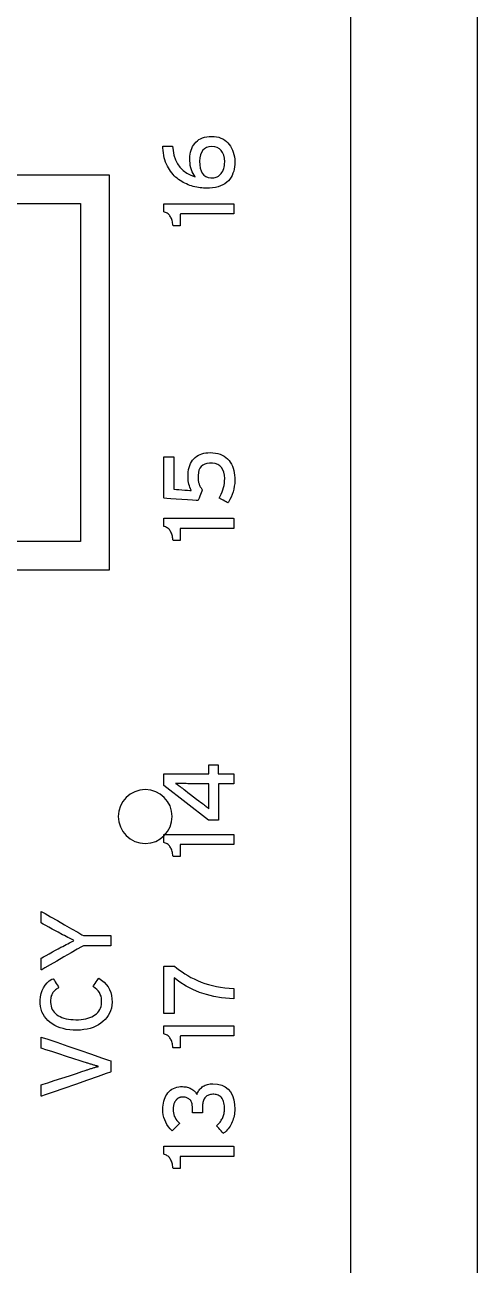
# Model space of a CAD drawing. Extents: x 1 to 47.7, y 0.2 to 33.3.
# Drawn here: x 36.107 to 36.737, y 9.124 to 10.849 of the extents above; entities that cross this region are included whole.
import ezdxf

# ---------------------------------------------------------------- set-up
doc = ezdxf.new("R2010")
doc.units = 0
doc.header["$MEASUREMENT"] = 0
for name, color, linetype in [('1_1__SCREW_TERMINAL_BLOCK_', 7, 'CONTINUOUS'), ('1_2__CONNECTORIZED_RELAY__', 7, 'CONTINUOUS'), ('4_0_____DWG', 7, 'CONTINUOUS')]:
    doc.layers.add(name, color=color, linetype=linetype)

msp = doc.modelspace()

# ---------------------------------------------------------------- linework, layer by layer
at = {"layer": '1_1__SCREW_TERMINAL_BLOCK_'}
for points in [[(36.367, 10.6936), (36.3706, 10.6935), (36.3739, 10.693), (36.3771, 10.6923), (36.38, 10.6913), (36.3827, 10.69), (36.3853, 10.6885), (36.3876, 10.6867), (36.3897, 10.6846), (36.3917, 10.6823), (36.3934, 10.6798), (36.3949, 10.6772), (36.3962, 10.6744), (36.3973, 10.6715), (36.3982, 10.6684), (36.3988, 10.6651), (36.3992, 10.6617), (36.3994, 10.6582), (36.3994, 10.6547), (36.3991, 10.6514), (36.3986, 10.6482), (36.3978, 10.6451), (36.3968, 10.6422), (36.3956, 10.6394), (36.3941, 10.6368), (36.3923, 10.6343), (36.3904, 10.6319), (36.3881, 10.6297), (36.3856, 10.6277), (36.3828, 10.626), (36.3796, 10.6246), (36.3762, 10.6234), (36.3725, 10.6225), (36.3685, 10.6219), (36.3641, 10.6215), (36.3601, 10.6214), (36.3579, 10.6215), (36.3556, 10.6216), (36.3533, 10.6218), (36.351, 10.6221), (36.3486, 10.6225), (36.3463, 10.6229), (36.3439, 10.6235), (36.3415, 10.6241), (36.3391, 10.6248), (36.3367, 10.6255), (36.3344, 10.6264), (36.3321, 10.6274), (36.3298, 10.6285), (36.3276, 10.6296), (36.3254, 10.6309), (36.3232, 10.6322), (36.3211, 10.6337), (36.319, 10.6353), (36.317, 10.637), (36.3151, 10.6389), (36.3133, 10.6408), (36.3115, 10.6429), (36.3099, 10.6451), (36.3083, 10.6474), (36.3068, 10.6498), (36.3054, 10.6523), (36.3041, 10.655), (36.303, 10.6578), (36.302, 10.6608), (36.3012, 10.6639), (36.3005, 10.6671), (36.2999, 10.6705), (36.2995, 10.6741), (36.2992, 10.6778), (36.2992, 10.6798), (36.3001, 10.6798), (36.3018, 10.6798), (36.3039, 10.6798), (36.3062, 10.6798), (36.3085, 10.6798), (36.3106, 10.6798), (36.3121, 10.6798), (36.3128, 10.6798), (36.3133, 10.6741), (36.3145, 10.6673), (36.3166, 10.6612), (36.3194, 10.6556), (36.323, 10.6507), (36.3273, 10.6463), (36.3324, 10.6426), (36.3383, 10.6395), (36.3443, 10.6374), (36.3427, 10.6395), (36.3412, 10.6418), (36.3399, 10.6443), (36.3389, 10.647), (36.338, 10.6499), (36.3374, 10.653), (36.337, 10.6563), (36.3367, 10.6598), (36.3367, 10.6632), (36.3369, 10.6662), (36.3372, 10.669), (36.3378, 10.6718), (36.3385, 10.6744), (36.3395, 10.6769), (36.3406, 10.6793), (36.342, 10.6816), (36.3435, 10.6837), (36.3453, 10.6857), (36.3472, 10.6875), (36.3494, 10.6891), (36.3518, 10.6904), (36.3544, 10.6915), (36.3573, 10.6924), (36.3603, 10.6931), (36.3636, 10.6935)], [(36.3673, 10.6794), (36.3634, 10.679), (36.36, 10.678), (36.3571, 10.6764), (36.3548, 10.6742), (36.3529, 10.6713), (36.3515, 10.6679), (36.3507, 10.6638), (36.3504, 10.659), (36.3505, 10.654), (36.3512, 10.6495), (36.3524, 10.6456), (36.3541, 10.6424), (36.3562, 10.6398), (36.3589, 10.6379), (36.3622, 10.6366), (36.3659, 10.6359), (36.3686, 10.6358), (36.3703, 10.636), (36.3719, 10.6363), (36.3735, 10.6369), (36.375, 10.6375), (36.3765, 10.6384), (36.3778, 10.6394), (36.3791, 10.6405), (36.3804, 10.6419), (36.3815, 10.6433), (36.3825, 10.645), (36.3834, 10.6467), (36.3841, 10.6487), (36.3846, 10.6507), (36.385, 10.6529), (36.3852, 10.6553), (36.3853, 10.6584), (36.3849, 10.6633), (36.3839, 10.6675), (36.3824, 10.6711), (36.3804, 10.6741), (36.3779, 10.6764), (36.3749, 10.678), (36.3714, 10.679)], [(36.3979, 10.5858), (36.395, 10.5858), (36.3874, 10.5858), (36.3766, 10.5858), (36.3639, 10.5858), (36.3508, 10.5858), (36.3389, 10.5858), (36.3295, 10.5858), (36.3241, 10.5858), (36.3233, 10.5856), (36.3233, 10.5844), (36.3233, 10.5823), (36.3233, 10.5797), (36.3233, 10.5767), (36.3233, 10.5739), (36.3233, 10.5715), (36.3233, 10.5698), (36.3233, 10.5691), (36.3229, 10.5691), (36.3219, 10.5691), (36.3205, 10.5691), (36.3187, 10.5691), (36.317, 10.5691), (36.3154, 10.5691), (36.3141, 10.5691), (36.3134, 10.5691), (36.3132, 10.57), (36.313, 10.5717), (36.3128, 10.5733), (36.3124, 10.5749), (36.312, 10.5764), (36.3116, 10.5779), (36.3111, 10.5793), (36.3105, 10.5806), (36.3098, 10.5819), (36.3091, 10.5831), (36.3083, 10.5841), (36.3074, 10.5851), (36.3064, 10.586), (36.3053, 10.5867), (36.3041, 10.5874), (36.3028, 10.5879), (36.3014, 10.5883), (36.3007, 10.5886), (36.3007, 10.5895), (36.3007, 10.5909), (36.3007, 10.5927), (36.3007, 10.5947), (36.3007, 10.5967), (36.3007, 10.5983), (36.3007, 10.5995), (36.3007, 10.5999), (36.3044, 10.5999), (36.3143, 10.5999), (36.3284, 10.5999), (36.345, 10.5999), (36.362, 10.5999), (36.3776, 10.5999), (36.3898, 10.5999), (36.3969, 10.5999), (36.3979, 10.5998), (36.3979, 10.5988), (36.3979, 10.597), (36.3979, 10.5947), (36.3979, 10.5922), (36.3979, 10.5898), (36.3979, 10.5878), (36.3979, 10.5864)], [(36.3649, 10.2537), (36.3688, 10.2536), (36.3724, 10.2532), (36.3758, 10.2525), (36.379, 10.2515), (36.382, 10.2503), (36.3847, 10.2489), (36.3871, 10.2471), (36.3894, 10.2451), (36.3914, 10.2429), (36.3931, 10.2405), (36.3947, 10.2379), (36.396, 10.2351), (36.3971, 10.2322), (36.398, 10.229), (36.3987, 10.2258), (36.3991, 10.2223), (36.3994, 10.2187), (36.3994, 10.2148), (36.3992, 10.2108), (36.3987, 10.2069), (36.3979, 10.2031), (36.397, 10.1993), (36.3957, 10.1956), (36.3942, 10.192), (36.3925, 10.1884), (36.3905, 10.1849), (36.3896, 10.1839), (36.3887, 10.1844), (36.3872, 10.1853), (36.3853, 10.1864), (36.3832, 10.1875), (36.3812, 10.1887), (36.3795, 10.1896), (36.3783, 10.1903), (36.3778, 10.1906), (36.3792, 10.1933), (36.3806, 10.1962), (36.3819, 10.1992), (36.3829, 10.2021), (36.3838, 10.2052), (36.3844, 10.2082), (36.3849, 10.2112), (36.3852, 10.2143), (36.3853, 10.2176), (36.3849, 10.2223), (36.3841, 10.2264), (36.3827, 10.23), (36.3808, 10.233), (36.3785, 10.2354), (36.3756, 10.2372), (36.3722, 10.2385), (36.3684, 10.2392), (36.3642, 10.2393), (36.3606, 10.2388), (36.3575, 10.2379), (36.3548, 10.2364), (36.3526, 10.2345), (36.3508, 10.2321), (36.3495, 10.2293), (36.3486, 10.2259), (36.3482, 10.2221), (36.3482, 10.2195), (36.3482, 10.2183), (36.3483, 10.217), (36.3484, 10.2158), (36.3485, 10.2146), (36.3487, 10.2134), (36.349, 10.2123), (36.3492, 10.2113), (36.3496, 10.2102), (36.3499, 10.2093), (36.3504, 10.2083), (36.3508, 10.2073), (36.3513, 10.2064), (36.3518, 10.2055), (36.3524, 10.2046), (36.353, 10.2037), (36.3536, 10.2029), (36.3543, 10.2021), (36.354, 10.2015), (36.3535, 10.2001), (36.3526, 10.198), (36.3516, 10.1955), (36.3506, 10.193), (36.3496, 10.1906), (36.3488, 10.1886), (36.3483, 10.1874), (36.3481, 10.187), (36.3456, 10.1872), (36.3406, 10.1875), (36.3337, 10.188), (36.3258, 10.1885), (36.3177, 10.1891), (36.3104, 10.1896), (36.3046, 10.19), (36.3012, 10.1902), (36.3007, 10.1907), (36.3007, 10.1944), (36.3007, 10.2012), (36.3007, 10.21), (36.3007, 10.2197), (36.3007, 10.2294), (36.3007, 10.238), (36.3007, 10.2445), (36.3007, 10.2479), (36.3009, 10.2481), (36.302, 10.2481), (36.3037, 10.2481), (36.3059, 10.2481), (36.3082, 10.2481), (36.3105, 10.2481), (36.3125, 10.2481), (36.3139, 10.2481), (36.3145, 10.2481), (36.3145, 10.2468), (36.3145, 10.2427), (36.3145, 10.2366), (36.3145, 10.2293), (36.3145, 10.2216), (36.3145, 10.2143), (36.3145, 10.2082), (36.3145, 10.2042), (36.3145, 10.2029), (36.3156, 10.2028), (36.3181, 10.2026), (36.3216, 10.2023), (36.3257, 10.202), (36.3299, 10.2017), (36.3337, 10.2014), (36.3369, 10.2012), (36.3388, 10.201), (36.3388, 10.2016), (36.3378, 10.2035), (36.3369, 10.2055), (36.3362, 10.2076), (36.3355, 10.2098), (36.335, 10.2122), (36.3346, 10.2147), (36.3343, 10.2173), (36.3342, 10.2201), (36.3342, 10.2234), (36.3345, 10.2268), (36.335, 10.2301), (36.3357, 10.2332), (36.3366, 10.236), (36.3377, 10.2387), (36.339, 10.2411), (36.3406, 10.2433), (36.3424, 10.2453), (36.3443, 10.2471), (36.3464, 10.2486), (36.3487, 10.25), (36.351, 10.2511), (36.3535, 10.2521), (36.3562, 10.2528), (36.3589, 10.2533), (36.3618, 10.2536)], [(36.3979, 10.1483), (36.395, 10.1483), (36.3874, 10.1483), (36.3766, 10.1483), (36.3639, 10.1483), (36.3508, 10.1483), (36.3389, 10.1483), (36.3295, 10.1483), (36.3241, 10.1483), (36.3233, 10.1481), (36.3233, 10.1469), (36.3233, 10.1448), (36.3233, 10.1421), (36.3233, 10.1392), (36.3233, 10.1364), (36.3233, 10.1339), (36.3233, 10.1322), (36.3233, 10.1316), (36.3229, 10.1316), (36.3219, 10.1316), (36.3205, 10.1316), (36.3187, 10.1316), (36.317, 10.1316), (36.3154, 10.1316), (36.3141, 10.1316), (36.3134, 10.1316), (36.3132, 10.1325), (36.313, 10.1341), (36.3128, 10.1358), (36.3124, 10.1374), (36.312, 10.1389), (36.3116, 10.1403), (36.3111, 10.1417), (36.3105, 10.1431), (36.3098, 10.1443), (36.3091, 10.1455), (36.3083, 10.1466), (36.3074, 10.1476), (36.3064, 10.1484), (36.3053, 10.1492), (36.3041, 10.1498), (36.3028, 10.1504), (36.3014, 10.1508), (36.3007, 10.1511), (36.3007, 10.1519), (36.3007, 10.1534), (36.3007, 10.1552), (36.3007, 10.1572), (36.3007, 10.1591), (36.3007, 10.1608), (36.3007, 10.162), (36.3007, 10.1624), (36.3044, 10.1624), (36.3143, 10.1624), (36.3284, 10.1624), (36.345, 10.1624), (36.362, 10.1624), (36.3776, 10.1624), (36.3898, 10.1624), (36.3969, 10.1624), (36.3979, 10.1623), (36.3979, 10.1612), (36.3979, 10.1595), (36.3979, 10.1572), (36.3979, 10.1547), (36.3979, 10.1523), (36.3979, 10.1503), (36.3979, 10.1488)], [(36.317, 9.7937), (36.3182, 9.7929), (36.3194, 9.7921), (36.3206, 9.7912), (36.3219, 9.7902), (36.3233, 9.7892), (36.3248, 9.7881), (36.3263, 9.787), (36.3279, 9.7858), (36.3289, 9.785), (36.3308, 9.7836), (36.3339, 9.7812), (36.3378, 9.7783), (36.342, 9.7751), (36.3461, 9.772), (36.3495, 9.7694), (36.3518, 9.7677), (36.3527, 9.767), (36.3542, 9.7658), (36.3557, 9.7647), (36.3571, 9.7636), (36.3584, 9.7625), (36.3597, 9.7615), (36.3608, 9.7605), (36.362, 9.7595), (36.363, 9.7585), (36.3633, 9.7594), (36.3633, 9.761), (36.3633, 9.7627), (36.3633, 9.7644), (36.3633, 9.7662), (36.3633, 9.7681), (36.3633, 9.77), (36.3632, 9.772), (36.3632, 9.7735), (36.3632, 9.7747), (36.3632, 9.777), (36.3632, 9.7802), (36.3632, 9.7836), (36.3632, 9.7871), (36.3632, 9.7901), (36.3632, 9.7923), (36.3632, 9.7933), (36.3624, 9.7933), (36.3597, 9.7933), (36.3556, 9.7933), (36.3508, 9.7933), (36.3458, 9.7933), (36.3411, 9.7933), (36.3374, 9.7933), (36.3352, 9.7933), (36.3338, 9.7933), (36.3314, 9.7934), (36.3291, 9.7934), (36.3269, 9.7935), (36.3247, 9.7935), (36.3227, 9.7936), (36.3207, 9.7936), (36.3188, 9.7937)], [(36.3979, 9.7086), (36.395, 9.7086), (36.3874, 9.7086), (36.3766, 9.7086), (36.3639, 9.7086), (36.3508, 9.7086), (36.3389, 9.7086), (36.3295, 9.7086), (36.3241, 9.7086), (36.3233, 9.7085), (36.3233, 9.7073), (36.3233, 9.7051), (36.3233, 9.7025), (36.3233, 9.6995), (36.3233, 9.6967), (36.3233, 9.6943), (36.3233, 9.6926), (36.3233, 9.6919), (36.3229, 9.6919), (36.3219, 9.6919), (36.3205, 9.6919), (36.3187, 9.6919), (36.317, 9.6919), (36.3154, 9.6919), (36.3141, 9.6919), (36.3134, 9.6919), (36.3132, 9.6928), (36.313, 9.6945), (36.3128, 9.6961), (36.3124, 9.6977), (36.312, 9.6992), (36.3116, 9.7007), (36.3111, 9.7021), (36.3105, 9.7034), (36.3098, 9.7047), (36.3091, 9.7059), (36.3083, 9.7069), (36.3074, 9.7079), (36.3064, 9.7088), (36.3053, 9.7095), (36.3041, 9.7102), (36.3028, 9.7107), (36.3014, 9.7112), (36.3007, 9.7114), (36.3007, 9.7123), (36.3007, 9.7137), (36.3007, 9.7155), (36.3007, 9.7175), (36.3007, 9.7195), (36.3007, 9.7211), (36.3007, 9.7223), (36.3007, 9.7227), (36.3044, 9.7227), (36.3143, 9.7227), (36.3284, 9.7227), (36.345, 9.7227), (36.362, 9.7227), (36.3776, 9.7227), (36.3898, 9.7227), (36.3969, 9.7227), (36.3979, 9.7226), (36.3979, 9.7216), (36.3979, 9.7198), (36.3979, 9.7175), (36.3979, 9.7151), (36.3979, 9.7127), (36.3979, 9.7106), (36.3979, 9.7092)], [(36.369, 9.376), (36.3754, 9.3754), (36.3811, 9.374), (36.386, 9.3717), (36.3902, 9.3685), (36.3935, 9.3645), (36.3962, 9.3596), (36.398, 9.3538), (36.3991, 9.3471), (36.3994, 9.3404), (36.3993, 9.3381), (36.3991, 9.3358), (36.3988, 9.3336), (36.3984, 9.3314), (36.3979, 9.3292), (36.3972, 9.327), (36.3965, 9.3249), (36.3957, 9.3228), (36.3948, 9.3207), (36.3938, 9.3187), (36.3927, 9.3168), (36.3915, 9.315), (36.3902, 9.3133), (36.3888, 9.3117), (36.3874, 9.3102), (36.3859, 9.3088), (36.3843, 9.3075), (36.3832, 9.3069), (36.3826, 9.3075), (36.3816, 9.3088), (36.3802, 9.3104), (36.3786, 9.3122), (36.377, 9.314), (36.3756, 9.3156), (36.3745, 9.3168), (36.374, 9.3175), (36.3746, 9.3182), (36.3758, 9.3193), (36.3769, 9.3204), (36.3779, 9.3215), (36.3789, 9.3227), (36.3798, 9.3239), (36.3806, 9.3252), (36.3814, 9.3265), (36.3821, 9.3278), (36.3827, 9.3292), (36.3832, 9.3306), (36.3837, 9.332), (36.3841, 9.3334), (36.3844, 9.3348), (36.3847, 9.3363), (36.3849, 9.3377), (36.385, 9.3391), (36.385, 9.3405), (36.385, 9.3428), (36.3848, 9.3452), (36.3846, 9.3473), (36.3842, 9.3493), (36.3837, 9.3511), (36.3831, 9.3528), (36.3824, 9.3543), (36.3816, 9.3556), (36.3807, 9.3568), (36.3797, 9.3577), (36.3786, 9.3586), (36.3775, 9.3593), (36.3763, 9.36), (36.3749, 9.3605), (36.3735, 9.3609), (36.372, 9.3612), (36.3704, 9.3613), (36.3687, 9.3614), (36.3671, 9.3612), (36.3656, 9.361), (36.3641, 9.3607), (36.3628, 9.3603), (36.3616, 9.3597), (36.3604, 9.359), (36.3594, 9.3582), (36.3584, 9.3573), (36.3576, 9.3563), (36.3569, 9.3552), (36.3563, 9.354), (36.3558, 9.3527), (36.3553, 9.3514), (36.3549, 9.3499), (36.3547, 9.3484), (36.3545, 9.3469), (36.3544, 9.3452), (36.3544, 9.3442), (36.3544, 9.3436), (36.3544, 9.3426), (36.3544, 9.3413), (36.3544, 9.3399), (36.3544, 9.3384), (36.3544, 9.3371), (36.3544, 9.3361), (36.3544, 9.3355), (36.3542, 9.3354), (36.3532, 9.3354), (36.3515, 9.3354), (36.3494, 9.3354), (36.347, 9.3354), (36.3447, 9.3354), (36.3426, 9.3354), (36.3411, 9.3354), (36.3403, 9.3354), (36.3403, 9.3356), (36.3403, 9.3363), (36.3403, 9.3374), (36.3403, 9.3388), (36.3403, 9.3402), (36.3403, 9.3416), (36.3403, 9.3429), (36.3403, 9.3437), (36.3403, 9.3441), (36.3402, 9.3454), (36.3401, 9.3468), (36.3399, 9.3481), (36.3395, 9.3494), (36.3391, 9.3505), (36.3385, 9.3515), (36.3379, 9.3525), (36.3371, 9.3534), (36.3363, 9.3542), (36.3354, 9.3549), (36.3345, 9.3555), (36.3335, 9.356), (36.3325, 9.3565), (36.3314, 9.3568), (36.3303, 9.3571), (36.3292, 9.3573), (36.328, 9.3574), (36.3268, 9.3574), (36.3264, 9.3574), (36.3259, 9.3574), (36.3254, 9.3574), (36.3249, 9.3573), (36.3244, 9.3572), (36.3239, 9.3571), (36.3233, 9.357), (36.3228, 9.3569), (36.3223, 9.3567), (36.3217, 9.3565), (36.3212, 9.3562), (36.3207, 9.3559), (36.3202, 9.3556), (36.3197, 9.3553), (36.3193, 9.3549), (36.3188, 9.3545), (36.3184, 9.3541), (36.3179, 9.3536), (36.3175, 9.3531), (36.317, 9.3526), (36.3166, 9.352), (36.3162, 9.3515), (36.3158, 9.3508), (36.3155, 9.3502), (36.3152, 9.3495), (36.3148, 9.3488), (36.3146, 9.348), (36.3143, 9.3471), (36.3141, 9.3463), (36.3139, 9.3453), (36.3138, 9.3444), (36.3137, 9.3433), (36.3136, 9.3423), (36.3135, 9.3412), (36.3135, 9.34), (36.3136, 9.3379), (36.3139, 9.3356), (36.3144, 9.3333), (36.3151, 9.3311), (36.3161, 9.329), (36.3173, 9.3269), (36.3187, 9.325), (36.3204, 9.3231), (36.3223, 9.3213), (36.3223, 9.3208), (36.3214, 9.3199), (36.32, 9.3185), (36.3184, 9.3168), (36.3167, 9.3151), (36.315, 9.3134), (36.3136, 9.312), (36.3126, 9.311), (36.3123, 9.3106), (36.3095, 9.3133), (36.307, 9.3162), (36.3049, 9.3192), (36.3031, 9.3224), (36.3017, 9.3257), (36.3005, 9.3292), (36.2997, 9.3328), (36.2993, 9.3365), (36.2991, 9.3403), (36.2992, 9.3434), (36.2995, 9.3463), (36.3, 9.3491), (36.3006, 9.3517), (36.3014, 9.3543), (36.3024, 9.3567), (36.3035, 9.359), (36.3048, 9.3612), (36.3063, 9.3633), (36.308, 9.3652), (36.3098, 9.3669), (36.3118, 9.3683), (36.3139, 9.3695), (36.3162, 9.3705), (36.3186, 9.3712), (36.3212, 9.3717), (36.3239, 9.372), (36.3263, 9.372), (36.3282, 9.3719), (36.3299, 9.3717), (36.3316, 9.3715), (36.3332, 9.3712), (36.3347, 9.3707), (36.336, 9.3703), (36.3373, 9.3697), (36.3385, 9.3691), (36.3396, 9.3684), (36.3407, 9.3676), (36.3417, 9.3668), (36.3426, 9.3659), (36.3435, 9.365), (36.3444, 9.3641), (36.3452, 9.3631), (36.3459, 9.362), (36.3466, 9.361), (36.3471, 9.3617), (36.3476, 9.3632), (36.3482, 9.3646), (36.349, 9.3659), (36.3498, 9.3672), (36.3507, 9.3684), (36.3517, 9.3695), (36.3529, 9.3705), (36.3541, 9.3715), (36.3554, 9.3724), (36.3568, 9.3732), (36.3582, 9.3739), (36.3598, 9.3745), (36.3615, 9.375), (36.3632, 9.3754), (36.365, 9.3757), (36.367, 9.3759)], [(36.3979, 9.275), (36.395, 9.275), (36.3874, 9.275), (36.3766, 9.275), (36.3639, 9.275), (36.3508, 9.275), (36.3389, 9.275), (36.3295, 9.275), (36.3241, 9.275), (36.3233, 9.2748), (36.3233, 9.2736), (36.3233, 9.2715), (36.3233, 9.2688), (36.3233, 9.2659), (36.3233, 9.263), (36.3233, 9.2606), (36.3233, 9.2589), (36.3233, 9.2583), (36.3229, 9.2583), (36.3219, 9.2583), (36.3205, 9.2583), (36.3187, 9.2583), (36.317, 9.2583), (36.3154, 9.2583), (36.3141, 9.2583), (36.3134, 9.2583), (36.3132, 9.2591), (36.313, 9.2608), (36.3128, 9.2625), (36.3124, 9.264), (36.312, 9.2655), (36.3116, 9.267), (36.3111, 9.2684), (36.3105, 9.2697), (36.3098, 9.271), (36.3091, 9.2722), (36.3083, 9.2733), (36.3074, 9.2742), (36.3064, 9.2751), (36.3053, 9.2759), (36.3041, 9.2765), (36.3028, 9.277), (36.3014, 9.2775), (36.3007, 9.2778), (36.3007, 9.2786), (36.3007, 9.28), (36.3007, 9.2819), (36.3007, 9.2839), (36.3007, 9.2858), (36.3007, 9.2875), (36.3007, 9.2886), (36.3007, 9.2891), (36.3044, 9.2891), (36.3143, 9.2891), (36.3284, 9.2891), (36.345, 9.2891), (36.362, 9.2891), (36.3776, 9.2891), (36.3898, 9.2891), (36.3969, 9.2891), (36.3979, 9.2889), (36.3979, 9.2879), (36.3979, 9.2861), (36.3979, 9.2839), (36.3979, 9.2814), (36.3979, 9.279), (36.3979, 9.2769), (36.3979, 9.2755)]]:
    msp.add_lwpolyline(points, close=True, dxfattribs=at)
msp.add_lwpolyline([(36.376, 9.807), (36.3979, 9.807), (36.3979, 9.7933), (36.3765, 9.7933), (36.3765, 9.7424), (36.3626, 9.7424), (36.3007, 9.7909), (36.3007, 9.807), (36.3632, 9.807), (36.3632, 9.8195), (36.376, 9.8195), (36.376, 9.807)], dxfattribs=at)
at = {"layer": '1_2__CONNECTORIZED_RELAY__'}
for points in [[(36.2246, 10.6401), (36.2246, 10.0903), (35.1446, 10.0903), (35.1446, 10.6401), (36.2246, 10.6401)], [(36.1846, 10.6002), (36.1846, 10.1302), (36.0846, 10.1302), (36.0846, 10.6002), (36.1846, 10.6002)]]:
    msp.add_lwpolyline(points, dxfattribs=at)
for points in [[(36.2746, 9.7102), (36.2822, 9.711), (36.2892, 9.7131), (36.2956, 9.7166), (36.3011, 9.7212), (36.3057, 9.7267), (36.3092, 9.7331), (36.3114, 9.7401), (36.3121, 9.7477), (36.3114, 9.7553), (36.3092, 9.7623), (36.3057, 9.7687), (36.3011, 9.7742), (36.2956, 9.7788), (36.2892, 9.7822), (36.2822, 9.7844), (36.2746, 9.7852), (36.2671, 9.7844), (36.26, 9.7822), (36.2537, 9.7788), (36.2481, 9.7742), (36.2435, 9.7687), (36.2401, 9.7623), (36.2379, 9.7553), (36.2371, 9.7477), (36.2379, 9.7401), (36.2401, 9.7331), (36.2435, 9.7267), (36.2481, 9.7212), (36.2537, 9.7166), (36.26, 9.7131), (36.2671, 9.711)], [(36.1885, 9.5821), (36.1899, 9.5821), (36.1937, 9.5821), (36.1992, 9.5821), (36.2056, 9.5821), (36.2122, 9.5821), (36.2183, 9.5821), (36.2233, 9.5821), (36.2263, 9.5821), (36.2269, 9.582), (36.2269, 9.5811), (36.2269, 9.5795), (36.2269, 9.5773), (36.2269, 9.5749), (36.2269, 9.5725), (36.2269, 9.5704), (36.2269, 9.5688), (36.2269, 9.568), (36.2261, 9.568), (36.2229, 9.568), (36.2178, 9.568), (36.2116, 9.568), (36.205, 9.568), (36.1986, 9.568), (36.1933, 9.568), (36.1896, 9.568), (36.1884, 9.568), (36.1859, 9.5665), (36.1798, 9.563), (36.1713, 9.5581), (36.1614, 9.5524), (36.1513, 9.5466), (36.142, 9.5413), (36.1347, 9.5371), (36.1304, 9.5346), (36.1297, 9.5344), (36.1297, 9.5355), (36.1297, 9.5375), (36.1297, 9.5401), (36.1297, 9.5429), (36.1297, 9.5457), (36.1297, 9.5481), (36.1297, 9.5499), (36.1297, 9.5508), (36.1304, 9.5512), (36.1328, 9.5525), (36.1364, 9.5544), (36.1408, 9.5568), (36.1454, 9.5594), (36.1498, 9.5618), (36.1535, 9.5637), (36.1558, 9.565), (36.157, 9.5657), (36.1596, 9.567), (36.1621, 9.5683), (36.1644, 9.5695), (36.1667, 9.5707), (36.1689, 9.5718), (36.171, 9.5729), (36.173, 9.5738), (36.175, 9.5747), (36.1748, 9.5756), (36.173, 9.5765), (36.171, 9.5774), (36.1689, 9.5784), (36.1667, 9.5795), (36.1644, 9.5807), (36.162, 9.582), (36.1595, 9.5833), (36.1569, 9.5847), (36.1558, 9.5852), (36.1533, 9.5866), (36.1495, 9.5887), (36.1451, 9.5911), (36.1404, 9.5937), (36.1361, 9.5961), (36.1325, 9.598), (36.1303, 9.5993), (36.1297, 9.5996), (36.1297, 9.6005), (36.1297, 9.6023), (36.1297, 9.6048), (36.1297, 9.6076), (36.1297, 9.6103), (36.1297, 9.6128), (36.1297, 9.6147), (36.1297, 9.6157), (36.1306, 9.6153), (36.1353, 9.6127), (36.1428, 9.6083), (36.1522, 9.6029), (36.1623, 9.5971), (36.1721, 9.5915), (36.1805, 9.5867), (36.1863, 9.5833)], [(36.3154, 9.5397), (36.3187, 9.5368), (36.3222, 9.534), (36.326, 9.5314), (36.3299, 9.5288), (36.3339, 9.5263), (36.3382, 9.5239), (36.3427, 9.5217), (36.3474, 9.5195), (36.3523, 9.5174), (36.3574, 9.5155), (36.3626, 9.5138), (36.3681, 9.5124), (36.3737, 9.5111), (36.3795, 9.5101), (36.3854, 9.5093), (36.3916, 9.5087), (36.3979, 9.5083), (36.3979, 9.5078), (36.3979, 9.5063), (36.3979, 9.5043), (36.3979, 9.5018), (36.3979, 9.4993), (36.3979, 9.4971), (36.3979, 9.4953), (36.3979, 9.4942), (36.3922, 9.4944), (36.381, 9.4955), (36.3703, 9.4973), (36.36, 9.4999), (36.3502, 9.5031), (36.3407, 9.5071), (36.3317, 9.5118), (36.323, 9.5172), (36.3148, 9.5232), (36.3148, 9.5214), (36.3148, 9.5163), (36.3148, 9.5092), (36.3148, 9.5008), (36.3148, 9.4921), (36.3148, 9.4842), (36.3148, 9.478), (36.3148, 9.4744), (36.3147, 9.4739), (36.3136, 9.4739), (36.3119, 9.4739), (36.3096, 9.4739), (36.3071, 9.4739), (36.3047, 9.4739), (36.3027, 9.4739), (36.3012, 9.4739), (36.3007, 9.4739), (36.3007, 9.4764), (36.3007, 9.4831), (36.3007, 9.4927), (36.3007, 9.5039), (36.3007, 9.5154), (36.3007, 9.526), (36.3007, 9.5343), (36.3007, 9.539), (36.3008, 9.5397), (36.3019, 9.5397), (36.3038, 9.5397), (36.3061, 9.5397), (36.3087, 9.5397), (36.3112, 9.5397), (36.3134, 9.5397), (36.3149, 9.5397)], [(36.2099, 9.5227), (36.2138, 9.5201), (36.2173, 9.5173), (36.2203, 9.5141), (36.2228, 9.5107), (36.2249, 9.5069), (36.2265, 9.5029), (36.2276, 9.4985), (36.2283, 9.4939), (36.2284, 9.4892), (36.2281, 9.4851), (36.2274, 9.4812), (36.2263, 9.4776), (36.2249, 9.4742), (36.2231, 9.4709), (36.221, 9.4679), (36.2186, 9.4651), (36.2157, 9.4625), (36.2126, 9.4601), (36.2093, 9.4579), (36.2057, 9.456), (36.2019, 9.4544), (36.1979, 9.453), (36.1936, 9.452), (36.1891, 9.4512), (36.1843, 9.4507), (36.1793, 9.4505), (36.1742, 9.4506), (36.1694, 9.451), (36.1647, 9.4516), (36.1603, 9.4526), (36.1562, 9.4538), (36.1523, 9.4553), (36.1486, 9.4571), (36.1451, 9.4592), (36.1419, 9.4615), (36.1389, 9.464), (36.1364, 9.4668), (36.1341, 9.4697), (36.1323, 9.4728), (36.1307, 9.4762), (36.1296, 9.4798), (36.1287, 9.4835), (36.1283, 9.4875), (36.1282, 9.492), (36.1286, 9.4969), (36.1295, 9.5015), (36.1309, 9.5057), (36.1327, 9.5095), (36.135, 9.513), (36.1378, 9.5162), (36.141, 9.519), (36.1447, 9.5214), (36.1464, 9.5221), (36.147, 9.5212), (36.148, 9.5196), (36.1493, 9.5177), (36.1506, 9.5155), (36.152, 9.5135), (36.1531, 9.5117), (36.154, 9.5104), (36.1543, 9.5098), (36.1532, 9.5091), (36.1519, 9.5083), (36.1508, 9.5074), (36.1497, 9.5065), (36.1486, 9.5056), (36.1477, 9.5047), (36.1468, 9.5038), (36.1461, 9.5028), (36.1454, 9.5018), (36.1448, 9.5007), (36.1443, 9.4996), (36.1438, 9.4983), (36.1434, 9.4971), (36.1431, 9.4957), (36.1429, 9.4943), (36.1428, 9.4928), (36.1427, 9.4912), (36.1427, 9.4891), (36.1429, 9.4865), (36.1434, 9.4839), (36.1442, 9.4815), (36.1451, 9.4793), (36.1463, 9.4773), (36.1478, 9.4754), (36.1495, 9.4736), (36.1514, 9.472), (36.1536, 9.4706), (36.156, 9.4693), (36.1586, 9.4681), (36.1614, 9.4672), (36.1643, 9.4664), (36.1675, 9.4658), (36.1708, 9.4653), (36.1743, 9.4651), (36.178, 9.465), (36.1817, 9.465), (36.1852, 9.4653), (36.1885, 9.4657), (36.1917, 9.4663), (36.1946, 9.4671), (36.1974, 9.468), (36.2, 9.4691), (36.2024, 9.4704), (36.2046, 9.4718), (36.2067, 9.4734), (36.2085, 9.4751), (36.21, 9.477), (36.2113, 9.479), (36.2123, 9.4812), (36.2131, 9.4836), (36.2136, 9.4861), (36.2139, 9.4888), (36.2139, 9.4918), (36.2136, 9.4948), (36.213, 9.4976), (36.212, 9.5003), (36.2108, 9.5027), (36.2092, 9.505), (36.2073, 9.5071), (36.2051, 9.5089), (36.2025, 9.5106), (36.202, 9.5112), (36.2026, 9.5122), (36.2037, 9.5137), (36.205, 9.5156), (36.2063, 9.5176), (36.2077, 9.5195), (36.2088, 9.5211), (36.2096, 9.5223)], [(36.3979, 9.4425), (36.395, 9.4425), (36.3874, 9.4425), (36.3766, 9.4425), (36.3639, 9.4425), (36.3509, 9.4425), (36.3389, 9.4425), (36.3295, 9.4425), (36.3241, 9.4425), (36.3234, 9.4423), (36.3234, 9.4411), (36.3234, 9.439), (36.3234, 9.4363), (36.3234, 9.4334), (36.3234, 9.4306), (36.3234, 9.4281), (36.3234, 9.4264), (36.3234, 9.4258), (36.323, 9.4258), (36.3219, 9.4258), (36.3205, 9.4258), (36.3188, 9.4258), (36.317, 9.4258), (36.3154, 9.4258), (36.3141, 9.4258), (36.3134, 9.4258), (36.3132, 9.4266), (36.313, 9.4283), (36.3128, 9.43), (36.3125, 9.4315), (36.3121, 9.4331), (36.3116, 9.4345), (36.3111, 9.4359), (36.3105, 9.4373), (36.3099, 9.4385), (36.3091, 9.4397), (36.3083, 9.4408), (36.3074, 9.4418), (36.3064, 9.4426), (36.3053, 9.4434), (36.3041, 9.444), (36.3028, 9.4446), (36.3014, 9.445), (36.3007, 9.4453), (36.3007, 9.4461), (36.3007, 9.4476), (36.3007, 9.4494), (36.3007, 9.4514), (36.3007, 9.4533), (36.3007, 9.455), (36.3007, 9.4561), (36.3007, 9.4566), (36.3044, 9.4566), (36.3143, 9.4566), (36.3285, 9.4566), (36.345, 9.4566), (36.362, 9.4566), (36.3776, 9.4566), (36.3899, 9.4566), (36.3969, 9.4566), (36.3979, 9.4564), (36.3979, 9.4554), (36.3979, 9.4536), (36.3979, 9.4514), (36.3979, 9.4489), (36.3979, 9.4465), (36.3979, 9.4445), (36.3979, 9.443)], [(36.2269, 9.4077), (36.2269, 9.4071), (36.2269, 9.4056), (36.2269, 9.4034), (36.2269, 9.4008), (36.2269, 9.3981), (36.2269, 9.3957), (36.2269, 9.3937), (36.2269, 9.3925), (36.2264, 9.3921), (36.2204, 9.39), (36.209, 9.386), (36.1942, 9.3809), (36.1775, 9.3751), (36.161, 9.3694), (36.1464, 9.3643), (36.1354, 9.3605), (36.13, 9.3586), (36.1297, 9.3588), (36.1297, 9.3601), (36.1297, 9.3622), (36.1297, 9.3648), (36.1297, 9.3675), (36.1297, 9.3702), (36.1297, 9.3724), (36.1297, 9.3739), (36.1297, 9.3744), (36.1324, 9.3752), (36.1389, 9.3773), (36.1479, 9.3803), (36.1583, 9.3837), (36.1689, 9.3872), (36.1787, 9.3904), (36.1864, 9.3929), (36.191, 9.3944), (36.1922, 9.3948), (36.1932, 9.3951), (36.1943, 9.3955), (36.1953, 9.3959), (36.1964, 9.3962), (36.1976, 9.3966), (36.1987, 9.397), (36.1999, 9.3974), (36.201, 9.3977), (36.2022, 9.3981), (36.2034, 9.3984), (36.2045, 9.3987), (36.2055, 9.399), (36.2064, 9.3993), (36.2073, 9.3995), (36.2081, 9.3997), (36.2089, 9.3999), (36.2093, 9.4001), (36.2086, 9.4003), (36.2078, 9.4005), (36.207, 9.4007), (36.2061, 9.401), (36.2051, 9.4013), (36.2041, 9.4016), (36.203, 9.4019), (36.2018, 9.4023), (36.2006, 9.4027), (36.1994, 9.4031), (36.1982, 9.4034), (36.1971, 9.4037), (36.1959, 9.4041), (36.1948, 9.4044), (36.1937, 9.4047), (36.1927, 9.4051), (36.1916, 9.4054), (36.1896, 9.406), (36.1838, 9.4079), (36.1752, 9.4107), (36.165, 9.414), (36.1543, 9.4175), (36.1443, 9.4207), (36.1362, 9.4233), (36.131, 9.425), (36.1297, 9.4255), (36.1297, 9.4263), (36.1297, 9.4281), (36.1297, 9.4305), (36.1297, 9.4331), (36.1297, 9.4358), (36.1297, 9.4382), (36.1297, 9.44), (36.1297, 9.4409), (36.1312, 9.4405), (36.1389, 9.4379), (36.1514, 9.4336), (36.1669, 9.4283), (36.1837, 9.4225), (36.1999, 9.4169), (36.2137, 9.4122), (36.2233, 9.4089)]]:
    msp.add_lwpolyline(points, close=True, dxfattribs=at)
at = {"layer": '4_0_____DWG'}
for points in [[(36.7371, 12.0833), (36.7371, 11.6853), (36.7371, 11.2856), (36.7371, 10.8852), (36.7371, 10.4848), (36.7371, 10.0852), (36.7371, 9.6871), (36.7371, 9.4889), (36.7371, 9.2914), (36.7371, 9.0946), (36.7371, 8.8988), (36.7371, 8.7039), (36.7371, 8.5101), (36.7371, 8.3175), (36.7371, 8.1261), (36.7371, 7.9361), (36.7371, 7.7476)], [(36.5605, 11.8407), (36.5605, 11.6906), (36.5605, 11.5387), (36.5605, 11.3851), (36.5605, 11.23), (36.5605, 11.0733), (36.5605, 10.9153), (36.5605, 10.756), (36.5605, 10.5955), (36.5605, 10.4339), (36.5605, 10.2713), (36.5605, 10.1079), (36.5605, 9.9437), (36.5605, 9.6135), (36.5605, 9.2814), (36.5605, 8.9483), (36.5605, 8.2824), (36.5605, 7.9512), (36.5605, 7.6223)]]:
    msp.add_lwpolyline(points, dxfattribs=at)

doc.saveas('drawing.dxf')
